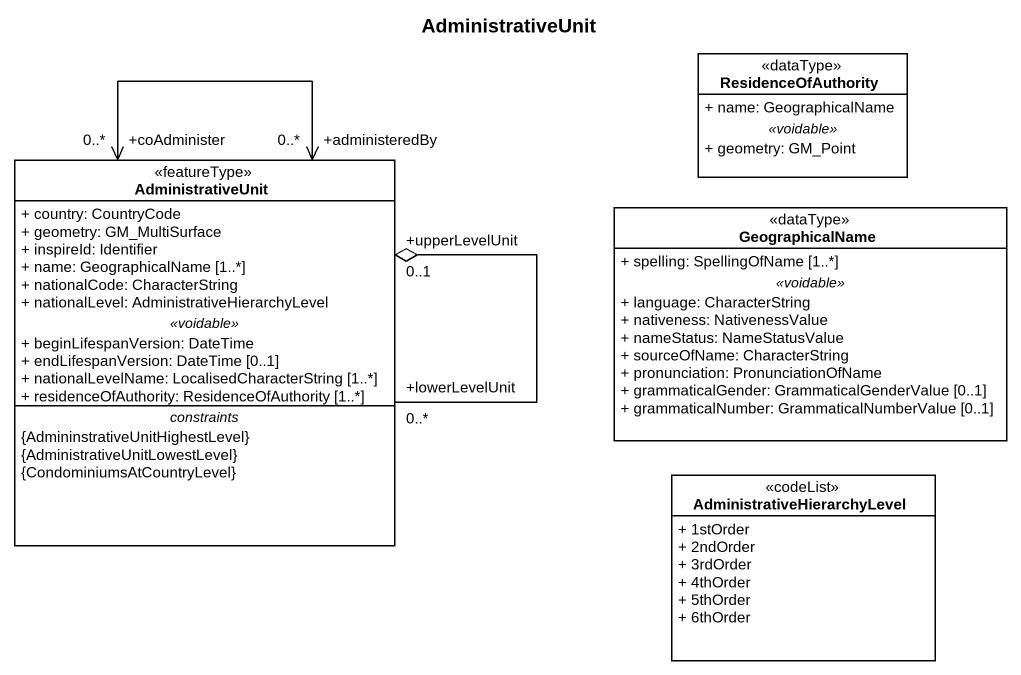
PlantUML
@startuml
title AdministrativeUnit
hide circle
hide empty members
skinparam classAttributeIconSize 0
class ResidenceOfAuthority <<dataType>> {
  + name: GeographicalName
  .. <<voidable>> ..
  + geometry: GM_Point
}
class AdministrativeUnit <<featureType>> #FFFFFF {
  + country: CountryCode
  + geometry: GM_MultiSurface
  + inspireId: Identifier
  + name: GeographicalName [1..*]
  + nationalCode: CharacterString
  + nationalLevel: AdministrativeHierarchyLevel
  .. <<voidable>> ..
  + beginLifespanVersion: DateTime
  + endLifespanVersion: DateTime [0..1]
  + nationalLevelName: LocalisedCharacterString [1..*]
  + residenceOfAuthority: ResidenceOfAuthority [1..*]
  -- constraints --
  {AdmininstrativeUnitHighestLevel}
  {AdministrativeUnitLowestLevel}
  {CondominiumsAtCountryLevel}
}
class GeographicalName <<dataType>> {
  + spelling: SpellingOfName [1..*]
  .. <<voidable>> ..
  + language: CharacterString
  + nativeness: NativenessValue
  + nameStatus: NameStatusValue
  + sourceOfName: CharacterString
  + pronunciation: PronunciationOfName
  + grammaticalGender: GrammaticalGenderValue [0..1]
  + grammaticalNumber: GrammaticalNumberValue [0..1]
}
class AdministrativeHierarchyLevel <<codeList>> #FFFFFF {
  + 1stOrder
  + 2ndOrder
  + 3rdOrder
  + 4thOrder
  + 5thOrder
  + 6thOrder
}
AdministrativeUnit "+lowerLevelUnit\n0..*" --o "+upperLevelUnit\n0..1" AdministrativeUnit
AdministrativeUnit "+administeredBy\n0..*" <--> "+coAdminister\n0..*" AdministrativeUnit
@enduml
